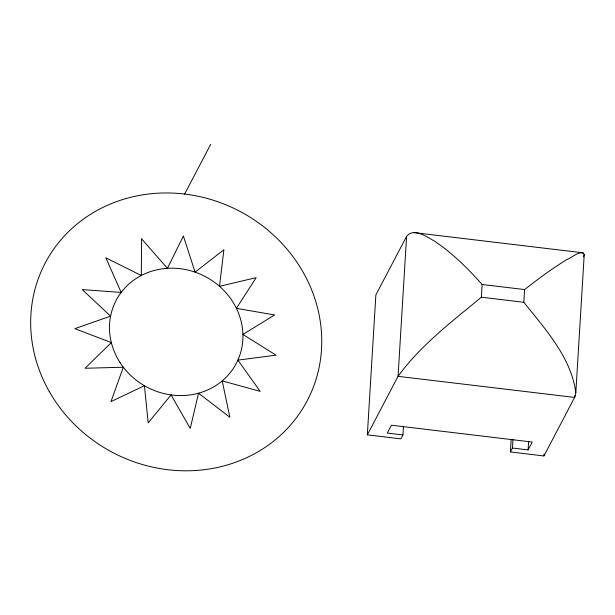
<?xml version="1.0" encoding="UTF-8"?>
<svg xmlns="http://www.w3.org/2000/svg" width="615" height="615" viewBox="0 0 615 615"><rect width="100%" height="100%" fill="white"/><g stroke="black" fill="none" stroke-linecap="round" stroke-linejoin="round"><path stroke-width="0.92" d="M511.157 439.487L510.396 451.948L543.929 455.953L574.994 396.683L575.817 392.701L584.242 254.418C580.86 249.106 571.274 258.269 567.084 259.453C552.216 268.44 538.302 278.903 524.595 289.557L482.129 284.484C467.654 268.301 452.125 252.734 433.906 240.773C426.51 236.698 413.672 227.427 406.592 236.383L375.873 294.9L367.339 434.851L400.865 438.856L402.925 434.936L403.455 426.31M575.817 392.701C571.281 357.592 545.144 328.971 523.826 302.28L481.353 297.206C452.002 321.607 420.614 345.192 398.059 376.334L367.339 434.851M406.592 236.383L398.059 376.334L574.648 397.436L574.764 395.522M481.353 297.206L482.129 284.484M510.396 451.948L512.456 448.027L512.979 439.394M523.826 302.28L524.595 289.557M512.456 448.027L528.101 449.896L528.631 441.27M543.929 455.953L544.044 454.039M584.242 254.418L583.527 256.793M184.615 194.056L210.745 144.279M528.101 449.896L532.221 442.054L391.394 425.219L387.281 433.068L402.925 434.936M414.103 232.624L583.32 252.85M141.619 238.881L141.289 275.489L105.842 257.831L121.178 292.409L82.233 289.58L110.592 316.148L74.869 328.641L111.353 342.609L85.039 368.27L123.323 367.217L110.969 401.603L144.44 385.72L148.177 422.882L171.055 394.907L190.235 428.432L198.56 393.2L229.872 417.285L222.2 380.893L260.23 391.371L237.89 360.113L276.058 355.17L242.91 334.445L274.621 314.949L236.406 308.346L256.171 277.649L219.486 286.306L223.898 249.736L195.093 272.153L183.378 236.022L167.426 268.332L141.619 238.881M49.354 391.647A147.977 136.315 27.7 0 0 301.419 410.612A147.977 136.315 27.7 0 0 177.866 193.394A147.977 136.315 27.7 0 0 49.354 391.647M120.04 362.558A67.842 62.499 27.7 0 0 235.484 364.895A67.842 62.499 27.7 0 0 173.123 268.209A67.842 62.499 27.7 0 0 120.04 362.558"/></g></svg>
